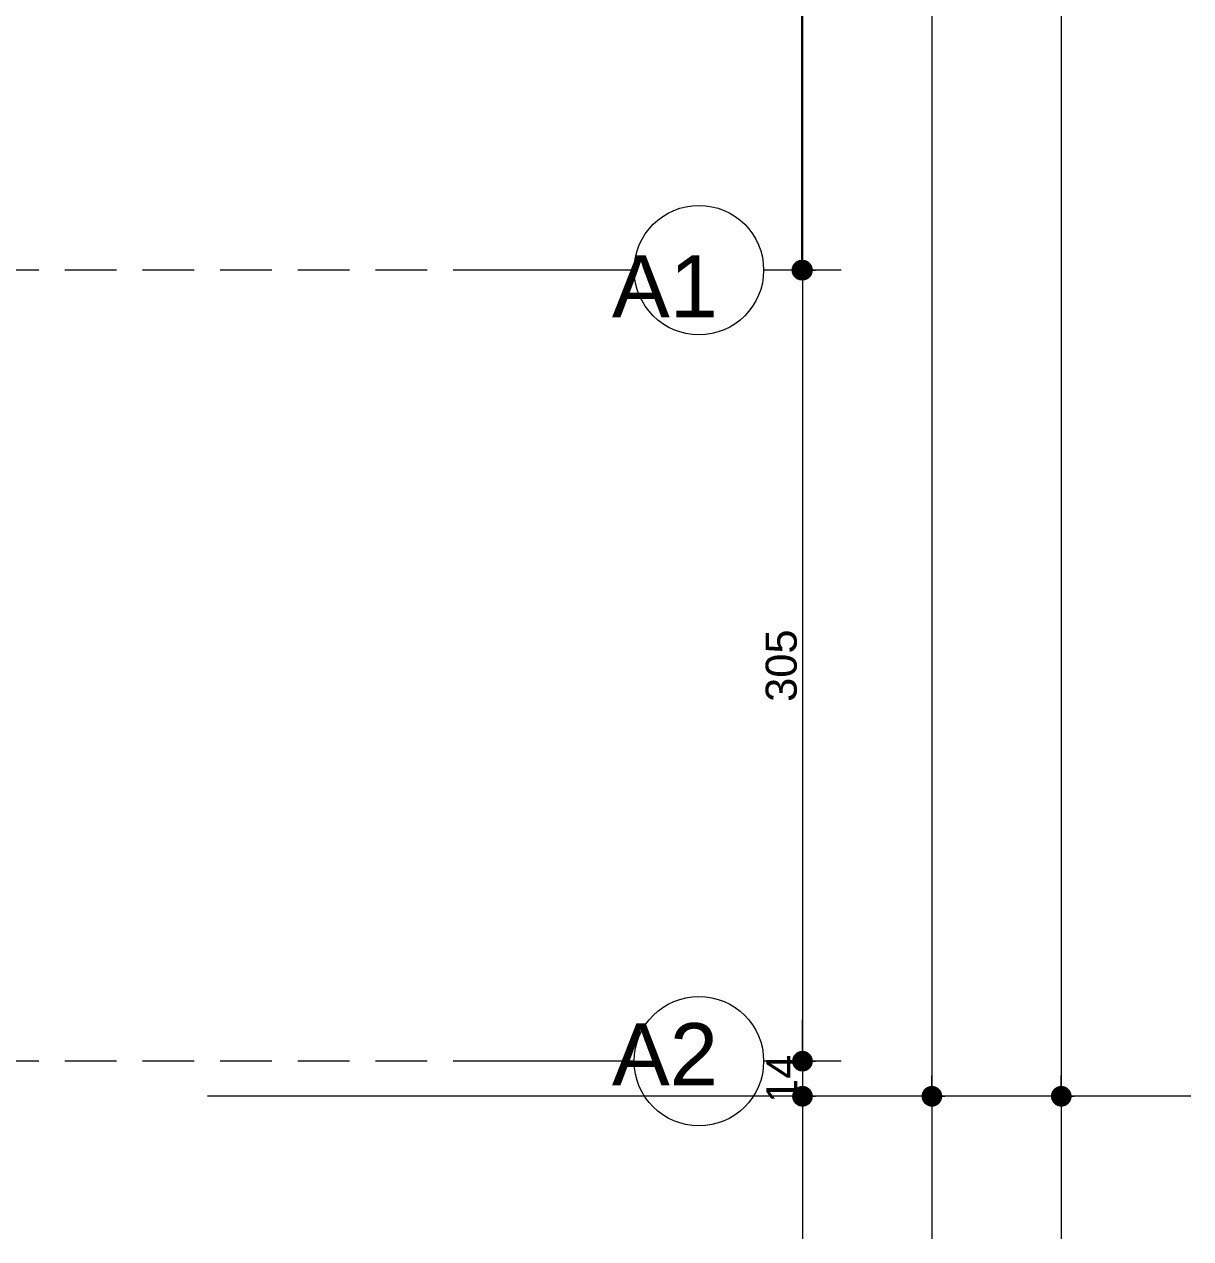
# Model space of a CAD drawing. Header units: millimetres. Extents: x 38129 to 72024, y -56282 to 16512.
# Drawn here: x 44186.3 to 44637, y -45594.4 to -45125.5 of the extents above; entities that cross this region are included whole.
import ezdxf

# ---------------------------------------------------------------- set-up
doc = ezdxf.new("R2010")
doc.units = ezdxf.units.MM
doc.linetypes.add('HIDDEN', pattern=[0.375, 0.25, -0.125])
for name, color, linetype, lineweight in [('AKS', 55, 'HIDDEN', 0), ('DIŞÖLÇÜ', 37, 'Continuous', 0), ('ölçü İÇ', 31, 'Continuous', 0)]:
    doc.layers.add(name, color=color, linetype=linetype, lineweight=lineweight)
doc.styles.add('icdisolcu_yazi', font='arial.ttf')
doc.styles.get("Standard").update_dxf_attribs({"font": 'arial.ttf'})
doc.dimstyles.new('İç Ölçü', dxfattribs={"dimtxt": 12, "dimasz": 8, "dimexe": 5, "dimexo": 0, "dimgap": 2, "dimtad": 1, "dimdec": 0, "dimzin": 12, "dimdsep": 46, "dimtxsty": 'icdisolcu_yazi', "dimblk": 'DOT', "dimcen": 8, "dimdle": 5, "dimclrd": 256, "dimclre": 256, "dimclrt": 7, "dimadec": 0, "dimazin": 3, "dimtfac": 1, "dimtdec": 0, "dimtix": 1, "dimtmove": 2, "dimatfit": 3, "dimldrblk": 'DOT', "dimfxl": 0, "dimtolj": 1, "dimtzin": 0, "dimlwd": -1, "dimlwe": -1, "dimarcsym": 0})

# ---------------------------------------------------------------- blocks, each defined once
blk = doc.blocks.new('_Dot')
at = {"color": 0, "lineweight": -2}
blk.add_line((-0.5, 0), (-1, 0), dxfattribs=at)
at = {"color": 0, "lineweight": 30, "const_width": 0.5}
blk.add_lwpolyline([(-0.25, 0, 1), (0.25, 0, 1)], format="xyb", close=True, dxfattribs=at)
blk = doc.blocks.new('*D593')
at = {"layer": 'Defpoints', "color": 0, "lineweight": 120, "transparency": 16777216}
for p in [(44486.76, -44875.38), (44487, -44875.38), (44486.76, -45220.4)]:
    blk.add_point(p, dxfattribs=at)
at = {"layer": 'DIŞÖLÇÜ', "transparency": 16777216}
for p, q in [((44487, -44875.38), (44481.76, -44875.38)), ((44486.76, -45220.4), (44491.76, -45220.4))]:
    blk.add_line(p, q, dxfattribs=at)
at = {"layer": 'DIŞÖLÇÜ', "linetype": 'Continuous', "transparency": 16777216}
blk.add_line((44486.76, -45212.4), (44486.76, -44883.38), dxfattribs=at)
at = {"layer": 'DIŞÖLÇÜ', "transparency": 16777216, "xscale": 8, "yscale": 8, "zscale": 8}
for p, rotation in [((44486.76, -44875.38), 90), ((44486.76, -45220.4), 270)]:
    blk.add_blockref('_Dot', p, dxfattribs=dict(at, rotation=rotation))
at = {"layer": 'DIŞÖLÇÜ', "color": 7, "transparency": 16777216, "insert": (44478.63, -45047.89), "char_height": 12, "attachment_point": 5, "rotation": 90, "style": 'icdisolcu_yazi'}
blk.add_mtext('\\A1;345', dxfattribs=at)
blk = doc.blocks.new('*D607')
at = {"layer": 'Defpoints', "color": 0, "lineweight": 120, "transparency": 16777216}
for p in [(44587, -42861.66), (44587, -45539.44), (44587, -45539.44)]:
    blk.add_point(p, dxfattribs=at)
at = {"layer": 'DIŞÖLÇÜ', "transparency": 16777216}
for p, q in [((44587, -42861.66), (44592, -42861.66)), ((44587, -45539.44), (44592, -45539.44))]:
    blk.add_line(p, q, dxfattribs=at)
at = {"layer": 'DIŞÖLÇÜ', "linetype": 'Continuous', "transparency": 16777216}
blk.add_line((44587, -42869.66), (44587, -45531.44), dxfattribs=at)
at = {"layer": 'DIŞÖLÇÜ', "transparency": 16777216, "xscale": 8, "yscale": 8, "zscale": 8}
for p, rotation in [((44587, -42861.66), 90), ((44587, -45539.44), 270)]:
    blk.add_blockref('_Dot', p, dxfattribs=dict(at, rotation=rotation))
at = {"layer": 'DIŞÖLÇÜ', "color": 7, "transparency": 16777216, "insert": (44578.88, -44200.55), "char_height": 12, "attachment_point": 5, "rotation": 90, "style": 'icdisolcu_yazi'}
blk.add_mtext('\\A1;2678', dxfattribs=at)
blk = doc.blocks.new('*D608')
at = {"layer": 'Defpoints', "color": 0, "lineweight": 120, "transparency": 16777216}
for p in [(44487, -45220.4), (44487, -45525.88), (44487, -45525.88)]:
    blk.add_point(p, dxfattribs=at)
at = {"layer": 'DIŞÖLÇÜ', "transparency": 16777216}
for p, q in [((44487, -45220.4), (44492, -45220.4)), ((44487, -45525.88), (44492, -45525.88))]:
    blk.add_line(p, q, dxfattribs=at)
at = {"layer": 'DIŞÖLÇÜ', "linetype": 'Continuous', "transparency": 16777216}
blk.add_line((44487, -45228.4), (44487, -45517.88), dxfattribs=at)
at = {"layer": 'DIŞÖLÇÜ', "transparency": 16777216, "xscale": 8, "yscale": 8, "zscale": 8}
for p, rotation in [((44487, -45220.4), 90), ((44487, -45525.88), 270)]:
    blk.add_blockref('_Dot', p, dxfattribs=dict(at, rotation=rotation))
at = {"layer": 'DIŞÖLÇÜ', "color": 7, "transparency": 16777216, "insert": (44478.87, -45373.14), "char_height": 12, "attachment_point": 5, "rotation": 90, "style": 'icdisolcu_yazi'}
blk.add_mtext('\\A1;305', dxfattribs=at)
blk = doc.blocks.new('*D611')
at = {"layer": 'Defpoints', "color": 0, "lineweight": 120, "transparency": 16777216}
for p in [(44537, -42861.66), (44537, -45539.44), (44537, -45539.44)]:
    blk.add_point(p, dxfattribs=at)
at = {"layer": 'DIŞÖLÇÜ', "transparency": 16777216}
for p, q in [((44537, -42861.66), (44542, -42861.66)), ((44537, -45539.44), (44542, -45539.44))]:
    blk.add_line(p, q, dxfattribs=at)
at = {"layer": 'DIŞÖLÇÜ', "linetype": 'Continuous', "transparency": 16777216}
blk.add_line((44537, -42869.66), (44537, -45531.44), dxfattribs=at)
at = {"layer": 'DIŞÖLÇÜ', "transparency": 16777216, "xscale": 8, "yscale": 8, "zscale": 8}
for p, rotation in [((44537, -42861.66), 90), ((44537, -45539.44), 270)]:
    blk.add_blockref('_Dot', p, dxfattribs=dict(at, rotation=rotation))
at = {"layer": 'DIŞÖLÇÜ', "color": 7, "transparency": 16777216, "insert": (44528.88, -44200.55), "char_height": 12, "attachment_point": 5, "rotation": 90, "style": 'icdisolcu_yazi'}
blk.add_mtext('\\A1;2678', dxfattribs=at)
blk = doc.blocks.new('*D615')
at = {"layer": 'Defpoints', "color": 0, "lineweight": 120, "transparency": 16777216}
for p in [(44487, -45525.88), (44487, -45539.44), (44487, -45539.44)]:
    blk.add_point(p, dxfattribs=at)
at = {"layer": 'ölçü İÇ', "linetype": 'Continuous', "transparency": 16777216}
for p, q in [((44487, -45517.88), (44487, -45509.88)), ((44487, -45525.88), (44487, -45539.44)), ((44487, -45547.44), (44487, -45555.44))]:
    blk.add_line(p, q, dxfattribs=at)
at = {"layer": 'ölçü İÇ', "transparency": 16777216}
for p, q in [((44487, -45525.88), (44492, -45525.88)), ((44487, -45539.44), (44492, -45539.44))]:
    blk.add_line(p, q, dxfattribs=at)
at = {"layer": 'ölçü İÇ', "transparency": 16777216, "xscale": 8, "yscale": 8, "zscale": 8}
for p, rotation in [((44487, -45525.88), 270), ((44487, -45539.44), 90)]:
    blk.add_blockref('_Dot', p, dxfattribs=dict(at, rotation=rotation))
at = {"layer": 'ölçü İÇ', "color": 7, "transparency": 16777216, "insert": (44478.98, -45532.66), "char_height": 12, "attachment_point": 5, "rotation": 90, "style": 'icdisolcu_yazi'}
blk.add_mtext('\\A1;14', dxfattribs=at)

msp = doc.modelspace()

# ---------------------------------------------------------------- linework, layer by layer
at = {"layer": 'AKS', "ltscale": 80}
for p, q in [((44372, -45220.38), (41813.4, -45220.38)), ((44372, -45525.88), (41813.4, -45525.88))]:
    msp.add_line(p, q, dxfattribs=at)
at = {"layer": 'DIŞÖLÇÜ'}
for p, q in [((44487, -42811.66), (44487, -45594.44)), ((44537, -42811.66), (44537, -45594.44)), ((44587, -42811.66), (44587, -45594.44)), ((44422, -45220.38), (44372, -45220.38)), ((44502, -45220.38), (44472, -45220.38)), ((44422, -45525.88), (44372, -45525.88)), ((44502, -45525.88), (44472, -45525.88)), ((44637, -45539.44), (44257.14, -45539.44))]:
    msp.add_line(p, q, dxfattribs=at)
for centre in [(44447, -45220.38), (44447, -45525.88)]:
    msp.add_circle(centre, 25, dxfattribs=at)

# ---------------------------------------------------------------- texts
at = {"layer": 'DIŞÖLÇÜ', "char_height": 24, "width": 425.6226, "attachment_point": 9, "rotation": 0}
for s, insert in [('A1', (44454.38, -45238.62)), ('A2', (44454.38, -45535.21))]:
    msp.add_mtext(s, dxfattribs=dict(at, insert=insert))

# ---------------------------------------------------------------- dimensions: what is measured, and where the dimension line sits
at = {"layer": 'DIŞÖLÇÜ'}
for base, p1, p2, picture, middle in [((44537, -45539.44), (44537, -42861.66), (44537, -45539.44), '*D611', (44528.88, -44200.55)), ((44587, -45539.44), (44587, -42861.66), (44587, -45539.44), '*D607', (44578.88, -44200.55)), ((44486.76, -44875.38), (44486.76, -45220.4), (44487, -44875.38), '*D593', (44478.63, -45047.89)), ((44487, -45525.88), (44487, -45220.4), (44487, -45525.88), '*D608', (44478.87, -45373.14))]:
    dim = msp.add_linear_dim(base=base, p1=p1, p2=p2, angle=90, dimstyle='İç Ölçü', dxfattribs=at)
    dim.commit()
    dim.dimension.update_dxf_attribs({"geometry": picture, "text_midpoint": middle})
at = {"layer": 'ölçü İÇ'}
dim = msp.add_linear_dim(base=(44487, -45539.44), p1=(44487, -45525.88), p2=(44487, -45539.44), angle=90, dimstyle='İç Ölçü', dxfattribs=at)
dim.commit()
dim.dimension.update_dxf_attribs({"geometry": '*D615', "text_midpoint": (44478.98, -45532.66)})

doc.saveas('drawing.dxf')
